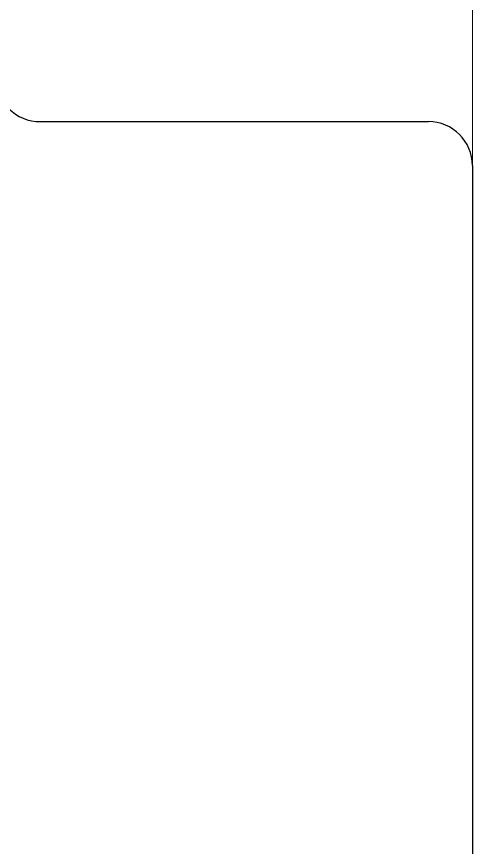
# Model space of a CAD drawing. Extents: x -82 to 113, y -82 to 93.
# Drawn here: x 7.803 to 7.9064, y 70.3494 to 70.538 of the extents above; entities that cross this region are included whole.
import ezdxf

# ---------------------------------------------------------------- set-up
doc = ezdxf.new("R2010")
doc.units = 0
doc.header["$MEASUREMENT"] = 0
doc.layers.get('0').update_dxf_attribs({"linetype": 'CONTINUOUS'})
doc.layers.add('Ballons', color=7, linetype='CONTINUOUS')
doc.layers.add('FRAME', color=1, linetype='CONTINUOUS')

# ---------------------------------------------------------------- blocks, each defined once
blk = doc.blocks.new('25192')
at = {"color": 7, "linetype": 'Continuous', "lineweight": 15}
blk.add_line((1.25, -0.094), (0, -0.094), dxfattribs=at)
blk = doc.blocks.new('3207-1_Block_Frame_Component')
for p, q in [((1.0975, -0.775), (1.4025, -0.775)), ((1.0875, -0.87313), (1.0875, -0.785))]:
    blk.add_line(p, q)
for centre, start, end in [((1.0975, -0.785), 90, 180), ((1.0775, -0.87313), 270, 0)]:
    blk.add_arc(centre, 0.01, start, end)
blk = doc.blocks.new('3209_In-Swing_Nail-Fin_Frame_Assembly')
at = {"xscale": -1}
blk.add_blockref('3207-1_Block_Frame_Component', (4.375, 0), dxfattribs=at)

msp = doc.modelspace()

# ---------------------------------------------------------------- block references
at = {"layer": 'Ballons', "rotation": 270}
msp.add_blockref('25192', (8.00042, 71.48177), dxfattribs=at)
at = {"layer": 'FRAME', "xscale": -1, "rotation": 270}
msp.add_blockref('3209_In-Swing_Nail-Fin_Frame_Assembly', (8.68142, 67.22668), dxfattribs=at)

doc.saveas('drawing.dxf')
